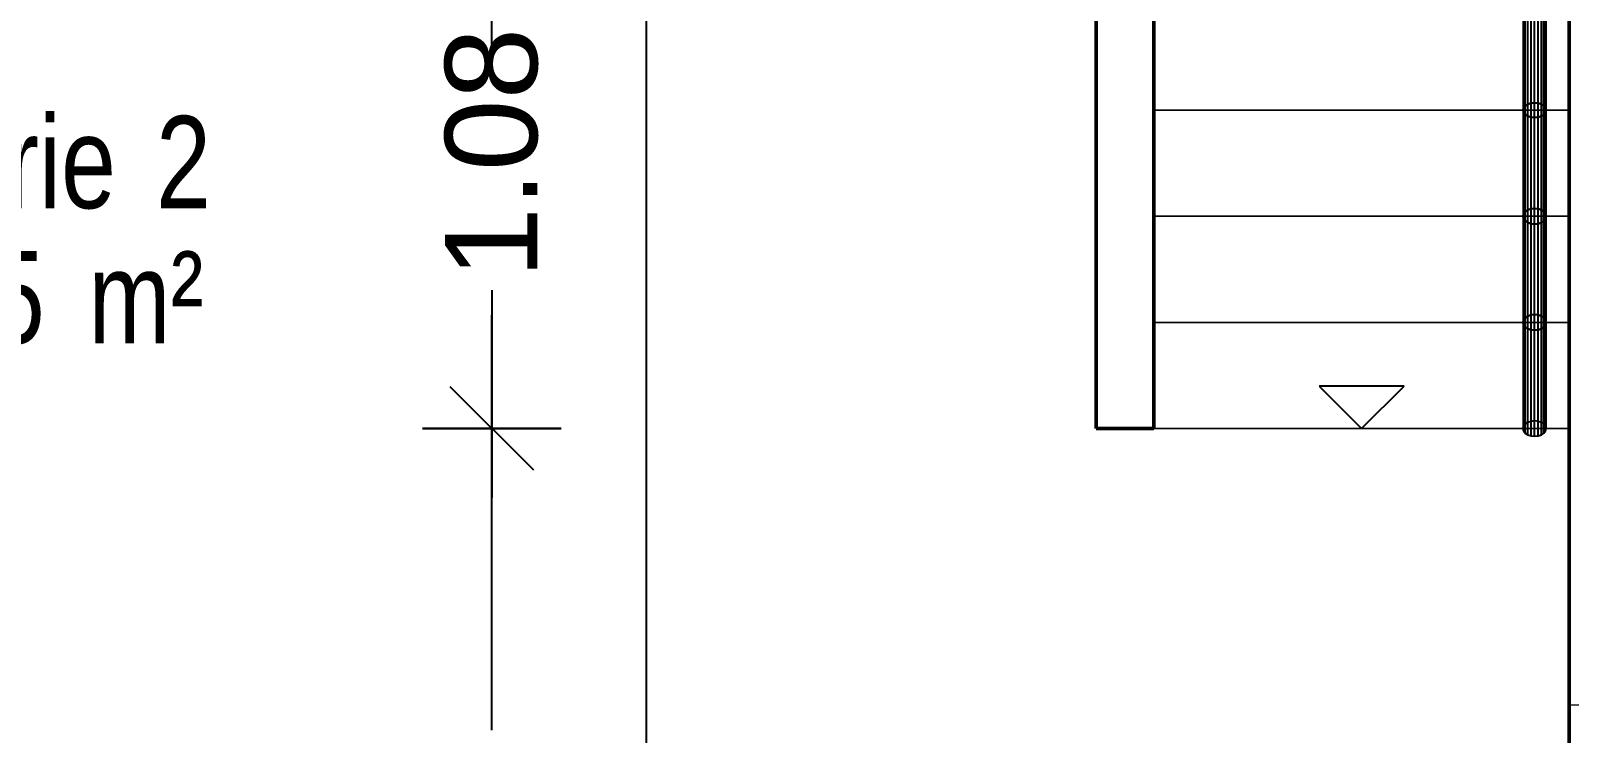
# Model space of a CAD drawing. Extents: x 0 to 756, y -25 to 420.
# Drawn here: x 184.9 to 251.6, y 71.4 to 101.8 of the extents above; entities that cross this region are included whole.
import ezdxf
from ezdxf.lldxf.tags import DXFTag

# ---------------------------------------------------------------- set-up
doc = ezdxf.new("R2010")
doc.units = 0
doc.layers.get('0').update_dxf_attribs({"lineweight": 25})
doc.layers.get('DEFPOINTS').update_dxf_attribs({"lineweight": 25})
for name, color, linetype, lineweight in [('Allgemein01', 7, 'Continuous', 13), ('Raumbezeichnung', 7, 'Continuous', 13), ('Standard', 7, 'Continuous', 25), ('Treppe', 7, 'Continuous', 13), ('Wand Holz nicht tragend', 7, 'Continuous', 13), ('Wohnfläche-Rohbau', 7, 'Continuous', 13)]:
    doc.layers.add(name, color=color, linetype=linetype, lineweight=lineweight)
doc.styles.get("Standard").update_dxf_attribs({"font": 'arial.ttf'})
tags = doc.linetypes.add('VERDECKT2_S2', pattern=[0.27, 0.2, -0.07]).pattern_tags.tags
tags[6:7] = [DXFTag(74, 4), DXFTag(75, 0), DXFTag(340, '0'), DXFTag(46, 1.0), DXFTag(50, 0.0), DXFTag(44, 0.0), DXFTag(45, 0.0)]
tags[4:5] = [DXFTag(74, 4), DXFTag(75, 0), DXFTag(340, '0'), DXFTag(46, 1.0), DXFTag(50, 0.0), DXFTag(44, 0.0), DXFTag(45, 0.0)]

# ---------------------------------------------------------------- blocks, each defined once
blk = doc.blocks.new('Referenz-A01I5YQ8IE')
at = {"layer": 'Allgemein01', "color": 0, "linetype": 'VERDECKT2_S2', "lineweight": -2, "ltscale": 0.25}
blk.add_line((211.567, 414.475), (211.567, 5.763), dxfattribs=at)
at = {"layer": 'DEFPOINTS', "color": 0, "linetype": 'Continuous', "lineweight": -2, "ltscale": 0.25}
for p, q in [((204.876, 84.576), (204.876, 84.576)), ((231.067, 84.576), (231.067, 84.576)), ((231.067, 84.576), (231.067, 84.576))]:
    blk.add_line(p, q, dxfattribs=at)
at = {"layer": 'Standard', "color": 0, "lineweight": -2}
for p, q in [((204.876, 100.168), (204.876, 109.168)), ((249.662, 98.565), (249.662, 104.012)), ((249.773, 98.636), (249.773, 104.076)), ((249.912, 98.682), (249.912, 104.117)), ((250.067, 98.697), (250.067, 104.131)), ((250.221, 98.682), (250.221, 104.117)), ((250.361, 98.636), (250.361, 104.076)), ((250.471, 98.565), (250.471, 104.012)), ((249.567, 103.842), (249.567, 98.376)), ((249.591, 98.475), (249.591, 103.931)), ((249.591, 98.276), (249.591, 103.753)), ((249.662, 98.187), (249.662, 103.672)), ((249.773, 98.115), (249.773, 103.608)), ((249.912, 98.07), (249.912, 103.567)), ((250.067, 98.054), (250.067, 103.553)), ((250.221, 98.07), (250.221, 103.567)), ((250.361, 98.115), (250.361, 103.608)), ((250.471, 98.187), (250.471, 103.672)), ((250.542, 98.475), (250.542, 103.931)), ((250.542, 98.276), (250.542, 103.753)), ((250.567, 98.376), (250.567, 103.842)), ((249.773, 98.636), (249.912, 98.682)), ((249.912, 98.682), (249.773, 98.636)), ((249.912, 98.682), (250.067, 98.697)), ((250.067, 98.697), (249.912, 98.682)), ((249.912, 94.097), (249.912, 98.682)), ((250.067, 98.697), (250.221, 98.682)), ((250.067, 94.114), (250.067, 98.697)), ((250.221, 98.682), (250.067, 98.697)), ((250.221, 98.682), (250.361, 98.636)), ((250.221, 94.097), (250.221, 98.682)), ((250.361, 98.636), (250.221, 98.682)), ((249.567, 98.376), (249.591, 98.475)), ((249.591, 98.475), (249.567, 98.376)), ((249.567, 98.376), (249.591, 98.276)), ((249.567, 98.376), (249.567, 93.776)), ((249.591, 98.276), (249.567, 98.376)), ((249.591, 98.475), (249.662, 98.565)), ((249.662, 98.565), (249.591, 98.475)), ((249.591, 93.88), (249.591, 98.475)), ((249.591, 98.276), (249.662, 98.187)), ((249.662, 98.187), (249.591, 98.276)), ((249.591, 93.671), (249.591, 98.276)), ((249.662, 98.565), (249.773, 98.636)), ((249.773, 98.636), (249.662, 98.565)), ((249.662, 93.974), (249.662, 98.565)), ((249.662, 98.187), (249.773, 98.115)), ((249.773, 98.115), (249.662, 98.187)), ((249.662, 93.577), (249.662, 98.187)), ((249.773, 94.049), (249.773, 98.636)), ((249.773, 98.115), (249.912, 98.07)), ((249.912, 98.07), (249.773, 98.115)), ((249.773, 93.502), (249.773, 98.115)), ((249.912, 98.07), (250.067, 98.054)), ((250.067, 98.054), (249.912, 98.07)), ((249.912, 93.454), (249.912, 98.07)), ((250.067, 98.054), (250.221, 98.07)), ((250.221, 98.07), (250.067, 98.054)), ((250.067, 93.438), (250.067, 98.054)), ((250.221, 98.07), (250.361, 98.115)), ((250.361, 98.115), (250.221, 98.07)), ((250.221, 93.454), (250.221, 98.07)), ((250.361, 98.636), (250.471, 98.565)), ((250.361, 94.049), (250.361, 98.636)), ((250.471, 98.565), (250.361, 98.636)), ((250.361, 98.115), (250.471, 98.187)), ((250.471, 98.187), (250.361, 98.115)), ((250.361, 93.502), (250.361, 98.115)), ((250.471, 98.565), (250.542, 98.475)), ((250.471, 93.974), (250.471, 98.565)), ((250.542, 98.475), (250.471, 98.565)), ((250.471, 98.187), (250.542, 98.276)), ((250.542, 98.276), (250.471, 98.187)), ((250.471, 93.577), (250.471, 98.187)), ((250.542, 98.475), (250.567, 98.376)), ((250.542, 93.88), (250.542, 98.475)), ((250.567, 98.376), (250.542, 98.475)), ((250.542, 98.276), (250.567, 98.376)), ((250.567, 98.376), (250.542, 98.276)), ((250.542, 93.671), (250.542, 98.276)), ((250.567, 93.776), (250.567, 98.376)), ((249.662, 93.974), (249.773, 94.049)), ((249.773, 94.049), (249.662, 93.974)), ((249.773, 94.049), (249.912, 94.097)), ((249.912, 94.097), (249.773, 94.049)), ((249.773, 89.449), (249.773, 94.049)), ((249.912, 94.097), (250.067, 94.114)), ((250.067, 94.114), (249.912, 94.097)), ((249.912, 89.497), (249.912, 94.097)), ((250.067, 94.114), (250.221, 94.097)), ((250.067, 89.514), (250.067, 94.114)), ((250.221, 94.097), (250.067, 94.114)), ((250.221, 94.097), (250.361, 94.049)), ((250.221, 89.497), (250.221, 94.097)), ((250.361, 94.049), (250.221, 94.097)), ((250.361, 94.049), (250.471, 93.974)), ((250.361, 89.449), (250.361, 94.049)), ((250.471, 93.974), (250.361, 94.049)), ((249.567, 93.776), (249.591, 93.88)), ((249.591, 93.88), (249.567, 93.776)), ((249.567, 93.776), (249.591, 93.671)), ((249.567, 93.776), (249.567, 89.176)), ((249.591, 93.671), (249.567, 93.776)), ((249.591, 93.88), (249.662, 93.974)), ((249.662, 93.974), (249.591, 93.88)), ((249.591, 89.28), (249.591, 93.88)), ((249.591, 93.671), (249.662, 93.577)), ((249.662, 93.577), (249.591, 93.671)), ((249.591, 89.071), (249.591, 93.671)), ((249.662, 89.374), (249.662, 93.974)), ((249.662, 93.577), (249.773, 93.502)), ((249.773, 93.502), (249.662, 93.577)), ((249.662, 88.977), (249.662, 93.577)), ((249.773, 93.502), (249.912, 93.454)), ((249.912, 93.454), (249.773, 93.502)), ((249.773, 88.902), (249.773, 93.502)), ((249.912, 93.454), (250.067, 93.438)), ((250.067, 93.438), (249.912, 93.454)), ((249.912, 88.854), (249.912, 93.454)), ((250.067, 93.438), (250.221, 93.454)), ((250.221, 93.454), (250.067, 93.438)), ((250.067, 88.838), (250.067, 93.438)), ((250.221, 93.454), (250.361, 93.502)), ((250.361, 93.502), (250.221, 93.454)), ((250.221, 88.854), (250.221, 93.454)), ((250.361, 93.502), (250.471, 93.577)), ((250.471, 93.577), (250.361, 93.502)), ((250.361, 88.902), (250.361, 93.502)), ((250.471, 93.974), (250.542, 93.88)), ((250.471, 89.374), (250.471, 93.974)), ((250.542, 93.88), (250.471, 93.974)), ((250.471, 93.577), (250.542, 93.671)), ((250.542, 93.671), (250.471, 93.577)), ((250.471, 88.977), (250.471, 93.577)), ((250.542, 93.88), (250.567, 93.776)), ((250.542, 89.28), (250.542, 93.88)), ((250.567, 93.776), (250.542, 93.88)), ((250.542, 93.671), (250.567, 93.776)), ((250.567, 93.776), (250.542, 93.671)), ((250.542, 89.071), (250.542, 93.671)), ((250.567, 89.176), (250.567, 93.776)), ((204.876, 90.576), (204.876, 81.576)), ((204.876, 84.576), (204.876, 89.484)), ((249.591, 89.28), (249.662, 89.374)), ((249.662, 89.374), (249.591, 89.28)), ((249.662, 89.374), (249.773, 89.449)), ((249.773, 89.449), (249.662, 89.374)), ((249.662, 84.774), (249.662, 89.374)), ((249.773, 89.449), (249.912, 89.497)), ((249.912, 89.497), (249.773, 89.449)), ((249.773, 84.849), (249.773, 89.449)), ((249.912, 89.497), (250.067, 89.514)), ((250.067, 89.514), (249.912, 89.497)), ((249.912, 84.897), (249.912, 89.497)), ((250.067, 89.514), (250.221, 89.497)), ((250.067, 84.914), (250.067, 89.514)), ((250.221, 89.497), (250.067, 89.514)), ((250.221, 89.497), (250.361, 89.449)), ((250.221, 84.897), (250.221, 89.497)), ((250.361, 89.449), (250.221, 89.497)), ((250.361, 89.449), (250.471, 89.374)), ((250.361, 84.849), (250.361, 89.449)), ((250.471, 89.374), (250.361, 89.449)), ((250.471, 89.374), (250.542, 89.28)), ((250.471, 84.774), (250.471, 89.374)), ((250.542, 89.28), (250.471, 89.374)), ((249.567, 89.176), (249.591, 89.28)), ((249.591, 89.28), (249.567, 89.176)), ((249.567, 89.176), (249.591, 89.071)), ((249.567, 89.176), (249.567, 84.576)), ((249.591, 89.071), (249.567, 89.176)), ((249.591, 84.68), (249.591, 89.28)), ((249.591, 89.071), (249.662, 88.977)), ((249.662, 88.977), (249.591, 89.071)), ((249.591, 84.471), (249.591, 89.071)), ((249.662, 88.977), (249.773, 88.902)), ((249.773, 88.902), (249.662, 88.977)), ((249.662, 84.377), (249.662, 88.977)), ((249.773, 88.902), (249.912, 88.854)), ((249.912, 88.854), (249.773, 88.902)), ((249.773, 84.302), (249.773, 88.902)), ((249.912, 88.854), (250.067, 88.838)), ((250.067, 88.838), (249.912, 88.854)), ((249.912, 84.254), (249.912, 88.854)), ((250.067, 88.838), (250.221, 88.854)), ((250.221, 88.854), (250.067, 88.838)), ((250.067, 84.238), (250.067, 88.838)), ((250.221, 88.854), (250.361, 88.902)), ((250.361, 88.902), (250.221, 88.854)), ((250.221, 84.254), (250.221, 88.854)), ((250.361, 88.902), (250.471, 88.977)), ((250.471, 88.977), (250.361, 88.902)), ((250.361, 84.302), (250.361, 88.902)), ((250.471, 88.977), (250.542, 89.071)), ((250.542, 89.071), (250.471, 88.977)), ((250.471, 84.377), (250.471, 88.977)), ((250.542, 89.28), (250.567, 89.176)), ((250.542, 84.68), (250.542, 89.28)), ((250.567, 89.176), (250.542, 89.28)), ((250.542, 89.071), (250.567, 89.176)), ((250.567, 89.176), (250.542, 89.071)), ((250.542, 84.471), (250.542, 89.071)), ((250.567, 84.576), (250.567, 89.176)), ((204.876, 78.576), (204.876, 87.576)), ((206.676, 82.776), (203.076, 86.376)), ((203.076, 86.376), (206.676, 82.776)), ((249.567, 84.576), (249.591, 84.68)), ((249.591, 84.68), (249.662, 84.774)), ((249.662, 84.774), (249.773, 84.849)), ((249.773, 84.849), (249.912, 84.897)), ((249.912, 84.897), (250.067, 84.914)), ((250.067, 84.914), (250.221, 84.897)), ((250.221, 84.897), (250.361, 84.849)), ((250.361, 84.849), (250.471, 84.774)), ((250.471, 84.774), (250.542, 84.68)), ((250.542, 84.68), (250.567, 84.576)), ((207.876, 84.576), (201.876, 84.576)), ((201.876, 84.576), (207.876, 84.576)), ((204.876, 71.498), (204.876, 84.576)), ((249.567, 84.576), (249.591, 84.471)), ((249.591, 84.471), (249.662, 84.377)), ((249.662, 84.377), (249.773, 84.302)), ((249.773, 84.302), (249.912, 84.254)), ((249.912, 84.254), (250.067, 84.238)), ((250.067, 84.238), (250.221, 84.254)), ((250.221, 84.254), (250.361, 84.302)), ((250.361, 84.302), (250.471, 84.377)), ((250.471, 84.377), (250.542, 84.471)), ((250.542, 84.471), (250.567, 84.576))]:
    blk.add_line(p, q, dxfattribs=at)
at = {"layer": 'Standard', "color": 0, "lineweight": 13}
for p, q in [((255.567, 72.576), (251.567, 72.576)), ((251.567, 72.576), (251.567, 52.576))]:
    blk.add_line(p, q, dxfattribs=at)
at = {"layer": 'Treppe', "color": 0}
for p, q in [((251.567, 98.376), (251.567, 104.015)), ((251.567, 104.015), (251.567, 98.376)), ((233.567, 101.936), (233.567, 98.376)), ((233.567, 98.376), (233.567, 101.936)), ((233.567, 98.376), (233.567, 93.776)), ((251.567, 98.376), (233.567, 98.376)), ((233.567, 93.776), (233.567, 98.376)), ((233.567, 98.376), (251.567, 98.376)), ((233.567, 98.376), (233.567, 98.376)), ((233.567, 98.376), (251.567, 98.376)), ((251.567, 98.376), (233.567, 98.376)), ((233.567, 98.376), (233.567, 98.376)), ((251.567, 93.776), (251.567, 98.376)), ((251.567, 98.376), (251.567, 93.776)), ((251.567, 98.376), (251.567, 98.376)), ((251.567, 98.376), (251.567, 98.376)), ((233.567, 93.776), (233.567, 89.176)), ((251.567, 93.776), (233.567, 93.776)), ((233.567, 89.176), (233.567, 93.776)), ((233.567, 93.776), (251.567, 93.776)), ((233.567, 93.776), (233.567, 93.776)), ((233.567, 93.776), (251.567, 93.776)), ((251.567, 93.776), (233.567, 93.776)), ((233.567, 93.776), (233.567, 93.776)), ((251.567, 89.176), (251.567, 93.776)), ((251.567, 93.776), (251.567, 89.176)), ((251.567, 93.776), (251.567, 93.776)), ((251.567, 93.776), (251.567, 93.776)), ((233.567, 89.176), (233.567, 84.576)), ((251.567, 89.176), (233.567, 89.176)), ((233.567, 84.576), (233.567, 89.176)), ((233.567, 89.176), (251.567, 89.176)), ((233.567, 89.176), (233.567, 89.176)), ((233.567, 89.176), (251.567, 89.176)), ((251.567, 89.176), (233.567, 89.176)), ((233.567, 89.176), (233.567, 89.176)), ((251.567, 84.576), (251.567, 89.176)), ((251.567, 89.176), (251.567, 84.576)), ((251.567, 89.176), (251.567, 89.176)), ((251.567, 89.176), (251.567, 89.176)), ((233.567, 84.576), (251.567, 84.576)), ((251.567, 84.576), (233.567, 84.576)), ((233.567, 84.576), (233.567, 84.576)), ((251.567, 84.576), (251.567, 84.576))]:
    blk.add_line(p, q, dxfattribs=at)
at = {"layer": 'Treppe', "color": 0, "lineweight": -2}
for p, q in [((244.407, 86.416), (240.727, 86.416)), ((240.727, 86.416), (242.567, 84.576)), ((242.567, 84.576), (244.407, 86.416))]:
    blk.add_line(p, q, dxfattribs=at)
at = {"layer": 'Wand Holz nicht tragend', "color": 0, "lineweight": 50}
for p, q in [((251.567, 126.668), (251.567, 40.11)), ((251.567, 40.11), (251.567, 126.668)), ((231.067, 106.168), (231.067, 84.576)), ((231.067, 84.576), (231.067, 106.168)), ((233.567, 84.576), (233.567, 106.168)), ((233.567, 106.168), (233.567, 84.576)), ((231.067, 84.576), (233.567, 84.576)), ((233.567, 84.576), (231.067, 84.576)), ((231.067, 84.576), (231.067, 84.576)), ((233.567, 84.576), (233.567, 84.576))]:
    blk.add_line(p, q, dxfattribs=at)
at = {"layer": 'Raumbezeichnung', "color": 0, "linetype": 'Continuous', "ltscale": 0.13, "char_height": 4, "attachment_point": 1}
for s, insert in [('{\\W0.8;\\fPosterama Text Light;Galerie}', (174.792, 98.125)), ('{\\W0.8;\\fPosterama Text Light;2}', (190.325, 98.125))]:
    blk.add_mtext(s, dxfattribs=dict(at, insert=insert))
at = {"layer": 'Standard', "color": 0, "lineweight": -2, "insert": (202.844, 91.075), "char_height": 4, "attachment_point": 1, "rotation": 90}
blk.add_mtext('{\\fArial;1.08}', dxfattribs=at)
at = {"layer": 'Wohnfläche-Rohbau', "color": 0, "linetype": 'Continuous', "ltscale": 0.13, "char_height": 4, "attachment_point": 1}
for s, insert in [('{\\W0.8;\\fPosterama Text Light;26.85}', (174.792, 92.266)), ('{\\W0.8;\\fPosterama Text Light;m²}', (187.391, 92.266))]:
    blk.add_mtext(s, dxfattribs=dict(at, insert=insert))

msp = doc.modelspace()

# ---------------------------------------------------------------- block references
at = {"color": 8, "lineweight": 25, "ltscale": 0.25, "true_color": 0x808080}
msp.add_blockref('Referenz-A01I5YQ8IE', (0, 0), dxfattribs=at)

doc.saveas('drawing.dxf')
